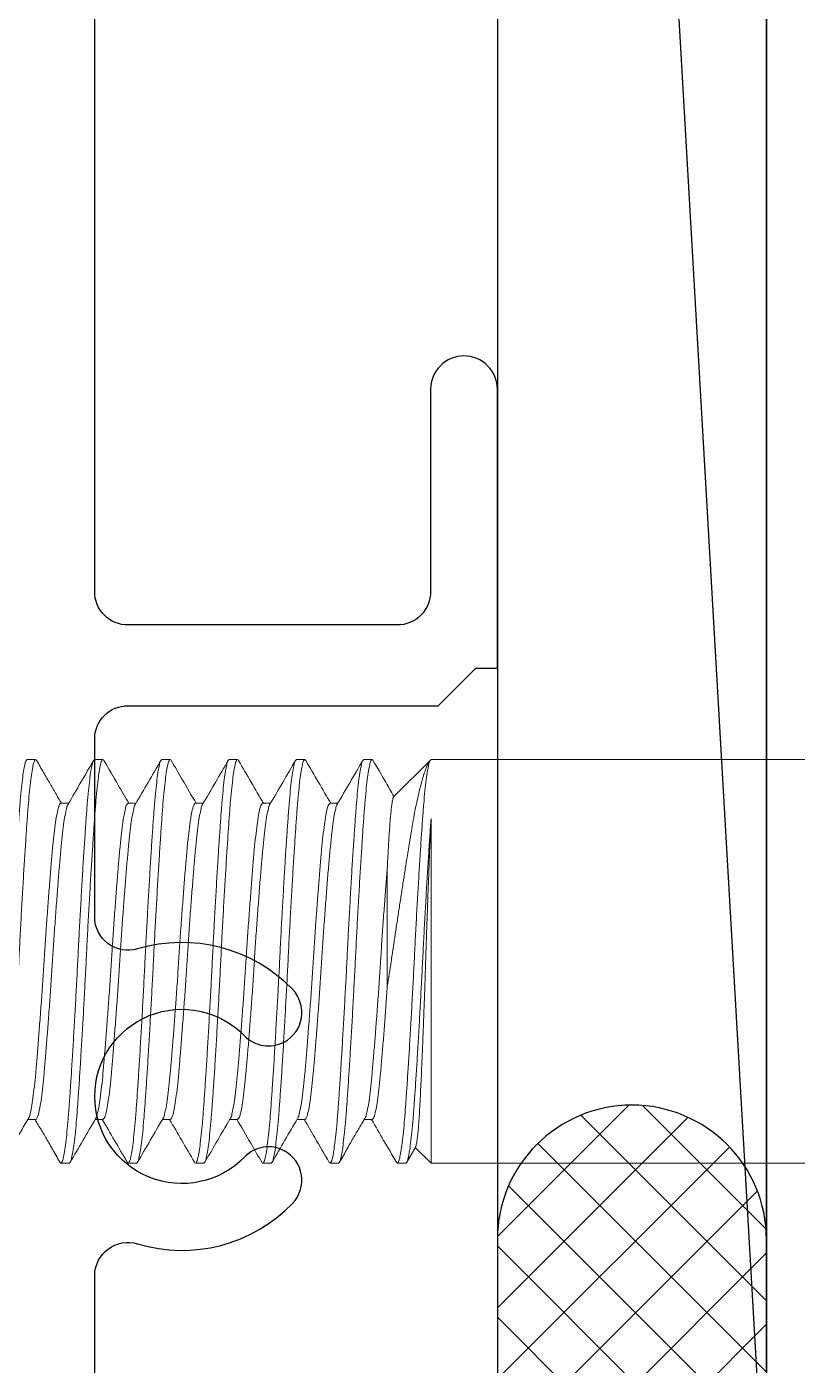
# Model space of a CAD drawing. Header units: inches. Extents: x 1061.6 to 1074.4, y -174.3 to -161.1.
# Drawn here: x 1066.498 to 1067.214, y -169.363 to -168.119 of the extents above; entities that cross this region are included whole.
import ezdxf

# ---------------------------------------------------------------- set-up
doc = ezdxf.new("R2010")
doc.units = ezdxf.units.IN
doc.header["$MEASUREMENT"] = 0
doc.linetypes.add('SLD-Solid', pattern=[0])
for name, color, linetype in [('ALUMINUM', 7, 'Continuous'), ('FRAME', 1, 'Continuous'), ('GASKET', 1, 'Continuous'), ('HATCH1', 4, 'Continuous'), ('SEALANT', 1, 'Continuous')]:
    doc.layers.add(name, color=color, linetype=linetype)

# ---------------------------------------------------------------- blocks, each defined once
blk = doc.blocks.new('3103-1.25x6 tube')
at = {"layer": 'ALUMINUM'}
blk.add_lwpolyline([(-0.594, 0), (0.594, 0, 0.414214), (0.625, 0.031), (0.625, 5.969, 0.414214), (0.594, 6), (-0.594, 6, 0.414214), (-0.625, 5.969), (-0.625, 0.031, 0.414214)], format="xyb", close=True, dxfattribs=at)
blk = doc.blocks.new('*U29')
blk.add_blockref('3103-1.25x6 tube', (0, 0))
blk = doc.blocks.new('3805_BLOCK_FRAME')
blk.add_lwpolyline([(-4.3065, 1.08), (-4.0172, 1.08, 0.5024), (-3.9875, 1.1199, -0.280293), (-3.95, 1.2637, -0.498955), (-3.901, 1.256), (-3.901, 1.256, -0.334263), (-3.9068, 1.2192, 2.470836), (-3.7942, 1.2192, -0.334263), (-3.8, 1.256), (-3.8, 1.256, -0.498955), (-3.751, 1.2637, -0.280293), (-3.7135, 1.1199, 0.5024), (-3.6838, 1.08), (-3.5185, 1.08, 0.414214), (-3.4875, 1.111), (-3.4875, 1.399), (-3.4525, 1.434), (-3.4525, 1.454), (-3.1935, 1.454, -0.414214), (-3.1625, 1.423, -0.414214), (-3.1935, 1.392), (-3.3815, 1.392, 0.414214), (-3.4125, 1.361), (-3.4125, 1.111, 0.414214), (-3.3815, 1.08), (-2.3292, 1.08, 0.5024)], format="xyb")
blk = doc.blocks.new('92186A638')
at = {"color": 7, "linetype": 'SLD-Solid', "lineweight": 15}
for p, q in [((2.2656, 0.1875), (0, 0.1875)), ((2.3004, 0.1528), (2.2656, 0.1875)), ((2.2677, 0.1846), (2.2665, 0.1868)), ((2.3281, 0.1875), (2.3203, 0.1875)), ((2.3906, 0.1875), (2.3828, 0.1875)), ((2.4531, 0.1875), (2.4453, 0.1875)), ((2.5156, 0.1875), (2.5078, 0.1875)), ((2.5781, 0.1875), (2.5703, 0.1875)), ((2.6406, 0.1875), (2.6328, 0.1875)), ((2.3594, 0.1469), (2.3521, 0.1469)), ((2.4219, 0.1469), (2.4146, 0.1469)), ((2.4844, 0.1469), (2.4771, 0.1469)), ((2.5469, 0.1469), (2.5396, 0.1469)), ((2.6094, 0.1469), (2.6021, 0.1469)), ((2.2656, -0.1875), (2.2656, 0.1326)), ((2.3062, 0.0862), (2.3062, -0.0231)), ((2.3203, -0.1469), (2.3276, -0.1469)), ((2.3828, -0.1469), (2.3901, -0.1469)), ((2.4453, -0.1469), (2.4526, -0.1469)), ((2.5078, -0.1469), (2.5151, -0.1469)), ((2.5703, -0.1469), (2.5776, -0.1469)), ((2.6328, -0.1469), (2.6401, -0.1469)), ((2.2656, -0.1875), (2.2802, -0.1729)), ((2.2798, -0.1723), (2.2882, -0.1867)), ((0, -0.1875), (2.2656, -0.1875)), ((2.2891, -0.1875), (2.2969, -0.1875)), ((2.3516, -0.1875), (2.3594, -0.1875)), ((2.4141, -0.1875), (2.4219, -0.1875)), ((2.4766, -0.1875), (2.4844, -0.1875)), ((2.5391, -0.1875), (2.5469, -0.1875)), ((2.6016, -0.1875), (2.6094, -0.1875))]:
    blk.add_line(p, q, dxfattribs=at)
for points, knots in [([(2.2977, -0.1866), (2.2975, -0.187), (2.2968, -0.188), (2.2952, -0.1855), (2.2946, -0.1823), (2.2933, -0.1762), (2.2923, -0.1682), (2.2911, -0.1579), (2.2901, -0.1459), (2.289, -0.132), (2.288, -0.1166), (2.2868, -0.0996), (2.2857, -0.0811), (2.2846, -0.0616), (2.2834, -0.0413), (2.2823, -0.0207), (2.2812, 0), (2.2802, 0.0207), (2.2791, 0.0413), (2.2779, 0.0616), (2.2768, 0.0811), (2.2757, 0.0996), (2.2745, 0.1166), (2.2735, 0.132), (2.2724, 0.1459), (2.2714, 0.158), (2.2702, 0.1682), (2.2692, 0.1763), (2.2679, 0.182), (2.2673, 0.1859), (2.266, 0.1871), (2.2656, 0.1875)], [0, 0, 0, 0, 0.003347, 0.007468, 0.017132, 0.03288, 0.05462, 0.081969, 0.114317, 0.150883, 0.191703, 0.237029, 0.286156, 0.338209, 0.392186, 0.447026, 0.501674, 0.556322, 0.611161, 0.665138, 0.717191, 0.766319, 0.811644, 0.852465, 0.88903, 0.921378, 0.948727, 0.970467, 0.986215, 0.995879, 1, 1, 1, 1]), ([(2.3195, 0.1868), (2.3155, 0.18), (2.309, 0.1688), (2.3025, 0.1576), (2.3, 0.1532)], [0, 0, 0, 0, 0.607614, 1, 1, 1, 1]), ([(2.3516, -0.1875), (2.3512, -0.1871), (2.3499, -0.1859), (2.3493, -0.182), (2.348, -0.1763), (2.347, -0.1682), (2.3458, -0.158), (2.3447, -0.1459), (2.3437, -0.132), (2.3426, -0.1166), (2.3415, -0.0996), (2.3404, -0.0811), (2.3392, -0.0616), (2.3381, -0.0413), (2.337, -0.0207), (2.3359, 0), (2.3349, 0.0207), (2.3338, 0.0413), (2.3326, 0.0616), (2.3315, 0.0811), (2.3303, 0.0996), (2.3292, 0.1166), (2.3282, 0.132), (2.3271, 0.1459), (2.3261, 0.1579), (2.3249, 0.1682), (2.3239, 0.1762), (2.3226, 0.1823), (2.322, 0.1855), (2.3204, 0.188), (2.3197, 0.187), (2.3195, 0.1866)], [0, 0, 0, 0, 0.004121, 0.0137852, 0.0295332, 0.0512741, 0.0786237, 0.110972, 0.1475387, 0.1883601, 0.2336865, 0.2828154, 0.3348695, 0.3888477, 0.4436884, 0.4983375, 0.5529866, 0.6078274, 0.6618056, 0.7138597, 0.7629885, 0.808315, 0.8491363, 0.885703, 0.9180514, 0.945401, 0.9671419, 0.9828899, 0.9925541, 0.996675, 1, 1, 1, 1]), ([(2.3602, -0.1866), (2.36, -0.187), (2.3593, -0.188), (2.3577, -0.1855), (2.3571, -0.1823), (2.3558, -0.1762), (2.3548, -0.1682), (2.3536, -0.1579), (2.3526, -0.1459), (2.3515, -0.132), (2.3505, -0.1166), (2.3493, -0.0996), (2.3482, -0.0811), (2.3471, -0.0616), (2.3459, -0.0413), (2.3448, -0.0207), (2.3437, 0), (2.3427, 0.0207), (2.3416, 0.0413), (2.3404, 0.0616), (2.3393, 0.0811), (2.3382, 0.0996), (2.337, 0.1166), (2.336, 0.132), (2.3349, 0.1459), (2.3339, 0.158), (2.3327, 0.1682), (2.3317, 0.1763), (2.3304, 0.182), (2.3298, 0.1859), (2.3285, 0.1871), (2.3281, 0.1875)], [0, 0, 0, 0, 0.003324, 0.007445, 0.017109, 0.032858, 0.054598, 0.081948, 0.114296, 0.150863, 0.191684, 0.237011, 0.28614, 0.338194, 0.392172, 0.447013, 0.501662, 0.556311, 0.611152, 0.66513, 0.717184, 0.766313, 0.81164, 0.852461, 0.889028, 0.921376, 0.948726, 0.970467, 0.986215, 0.995879, 1, 1, 1, 1]), ([(2.3527, 0.1459), (2.3487, 0.1527), (2.3408, 0.1663), (2.3329, 0.1799), (2.329, 0.1867)], [0, 0, 0, 0, 0.499771, 1, 1, 1, 1]), ([(2.382, 0.1868), (2.378, 0.1799), (2.3703, 0.1667), (2.3626, 0.1534), (2.3588, 0.1469)], [0, 0, 0, 0, 0.51221, 1, 1, 1, 1]), ([(2.4141, -0.1875), (2.4137, -0.1871), (2.4124, -0.1859), (2.4118, -0.182), (2.4105, -0.1763), (2.4095, -0.1682), (2.4083, -0.158), (2.4072, -0.1459), (2.4062, -0.132), (2.4051, -0.1166), (2.404, -0.0996), (2.4029, -0.0811), (2.4017, -0.0616), (2.4006, -0.0413), (2.3995, -0.0207), (2.3984, 0), (2.3974, 0.0207), (2.3963, 0.0413), (2.3951, 0.0616), (2.394, 0.0811), (2.3928, 0.0996), (2.3917, 0.1166), (2.3907, 0.132), (2.3896, 0.1459), (2.3886, 0.1579), (2.3874, 0.1682), (2.3864, 0.1762), (2.3851, 0.1823), (2.3845, 0.1855), (2.3829, 0.188), (2.3822, 0.187), (2.382, 0.1866)], [0, 0, 0, 0, 0.004121, 0.013785, 0.029533, 0.051274, 0.078623, 0.110971, 0.147537, 0.188358, 0.233684, 0.282812, 0.334865, 0.388843, 0.443683, 0.498331, 0.55298, 0.60782, 0.661797, 0.713851, 0.762979, 0.808305, 0.849126, 0.885692, 0.91804, 0.945389, 0.96713, 0.982878, 0.992542, 0.996663, 1, 1, 1, 1]), ([(2.4227, -0.1866), (2.4225, -0.187), (2.4218, -0.188), (2.4202, -0.1855), (2.4196, -0.1823), (2.4183, -0.1762), (2.4173, -0.1682), (2.4161, -0.1579), (2.4151, -0.1459), (2.414, -0.132), (2.413, -0.1166), (2.4118, -0.0996), (2.4107, -0.0811), (2.4096, -0.0616), (2.4084, -0.0413), (2.4073, -0.0207), (2.4062, 0), (2.4052, 0.0207), (2.4041, 0.0413), (2.4029, 0.0616), (2.4018, 0.0811), (2.4007, 0.0996), (2.3995, 0.1166), (2.3985, 0.132), (2.3974, 0.1459), (2.3964, 0.158), (2.3952, 0.1682), (2.3942, 0.1763), (2.3929, 0.182), (2.3923, 0.1859), (2.391, 0.1871), (2.3906, 0.1875)], [0, 0, 0, 0, 0.003363, 0.007484, 0.017147, 0.032895, 0.054635, 0.081983, 0.114331, 0.150896, 0.191716, 0.23704, 0.286167, 0.33822, 0.392196, 0.447034, 0.501681, 0.556328, 0.611167, 0.665143, 0.717195, 0.766322, 0.811647, 0.852467, 0.889032, 0.921379, 0.948728, 0.970468, 0.986215, 0.995879, 1, 1, 1, 1]), ([(2.4152, 0.1459), (2.4112, 0.1527), (2.4033, 0.1663), (2.3954, 0.1799), (2.3915, 0.1867)], [0, 0, 0, 0, 0.499769, 1, 1, 1, 1]), ([(2.4445, 0.1867), (2.4405, 0.1799), (2.4328, 0.1667), (2.4251, 0.1534), (2.4213, 0.1469)], [0, 0, 0, 0, 0.512411, 1, 1, 1, 1]), ([(2.4766, -0.1875), (2.4762, -0.1871), (2.4749, -0.1859), (2.4743, -0.182), (2.473, -0.1763), (2.472, -0.1682), (2.4708, -0.158), (2.4697, -0.1459), (2.4687, -0.132), (2.4676, -0.1166), (2.4665, -0.0996), (2.4654, -0.0811), (2.4642, -0.0616), (2.4631, -0.0413), (2.462, -0.0207), (2.4609, 0), (2.4599, 0.0207), (2.4588, 0.0413), (2.4576, 0.0616), (2.4565, 0.0811), (2.4553, 0.0996), (2.4542, 0.1166), (2.4532, 0.132), (2.4521, 0.1459), (2.4511, 0.1579), (2.4499, 0.1682), (2.4489, 0.1762), (2.4476, 0.1823), (2.447, 0.1855), (2.4454, 0.188), (2.4447, 0.187), (2.4444, 0.1866)], [0, 0, 0, 0, 0.004121, 0.013785, 0.029532, 0.051273, 0.078622, 0.110969, 0.147535, 0.188355, 0.23368, 0.282808, 0.334861, 0.388837, 0.443677, 0.498324, 0.552972, 0.607811, 0.661788, 0.713841, 0.762968, 0.808294, 0.849114, 0.88568, 0.918027, 0.945376, 0.967116, 0.982864, 0.992528, 0.996649, 1, 1, 1, 1]), ([(2.4852, -0.1866), (2.485, -0.187), (2.4843, -0.188), (2.4827, -0.1855), (2.4821, -0.1823), (2.4808, -0.1762), (2.4798, -0.1682), (2.4786, -0.1579), (2.4776, -0.1459), (2.4765, -0.132), (2.4755, -0.1166), (2.4743, -0.0996), (2.4732, -0.0811), (2.4721, -0.0616), (2.4709, -0.0413), (2.4698, -0.0207), (2.4687, 0), (2.4677, 0.0207), (2.4666, 0.0413), (2.4654, 0.0616), (2.4643, 0.0811), (2.4632, 0.0996), (2.462, 0.1166), (2.461, 0.132), (2.4599, 0.1459), (2.4589, 0.158), (2.4577, 0.1682), (2.4567, 0.1763), (2.4554, 0.182), (2.4548, 0.1859), (2.4535, 0.1871), (2.4531, 0.1875)], [0, 0, 0, 0, 0.003378, 0.007499, 0.017163, 0.03291, 0.05465, 0.081998, 0.114345, 0.150909, 0.191729, 0.237053, 0.286179, 0.33823, 0.392205, 0.447043, 0.501689, 0.556335, 0.611173, 0.665148, 0.7172, 0.766326, 0.81165, 0.852469, 0.889034, 0.92138, 0.948729, 0.970468, 0.986215, 0.995879, 1, 1, 1, 1]), ([(2.4777, 0.1459), (2.4737, 0.1527), (2.4658, 0.1663), (2.4579, 0.1799), (2.454, 0.1867)], [0, 0, 0, 0, 0.499768, 1, 1, 1, 1]), ([(2.5069, 0.1867), (2.5035, 0.1808), (2.4958, 0.1675), (2.4881, 0.1542), (2.4838, 0.1469)], [0, 0, 0, 0, 0.4480479, 1, 1, 1, 1]), ([(2.5391, -0.1875), (2.5387, -0.1871), (2.5374, -0.1859), (2.5368, -0.182), (2.5355, -0.1763), (2.5345, -0.1682), (2.5333, -0.158), (2.5322, -0.1459), (2.5312, -0.132), (2.5301, -0.1166), (2.529, -0.0996), (2.5279, -0.0811), (2.5267, -0.0616), (2.5256, -0.0413), (2.5245, -0.0207), (2.5234, 0), (2.5224, 0.0207), (2.5213, 0.0413), (2.5201, 0.0616), (2.519, 0.0811), (2.5178, 0.0996), (2.5167, 0.1166), (2.5157, 0.132), (2.5146, 0.1459), (2.5136, 0.1579), (2.5124, 0.1682), (2.5114, 0.1762), (2.5101, 0.1823), (2.5095, 0.1855), (2.5079, 0.188), (2.5072, 0.187), (2.5069, 0.1866)], [0, 0, 0, 0, 0.004121, 0.013785, 0.029532, 0.051272, 0.07862, 0.110967, 0.147532, 0.188352, 0.233676, 0.282803, 0.334854, 0.38883, 0.443668, 0.498315, 0.552962, 0.6078, 0.661776, 0.713827, 0.762954, 0.808278, 0.849098, 0.885663, 0.91801, 0.945358, 0.967098, 0.982845, 0.992509, 0.99663, 1, 1, 1, 1]), ([(2.5477, -0.1866), (2.5475, -0.187), (2.5468, -0.188), (2.5452, -0.1855), (2.5446, -0.1823), (2.5433, -0.1762), (2.5423, -0.1682), (2.5411, -0.1579), (2.5401, -0.1459), (2.539, -0.132), (2.538, -0.1166), (2.5368, -0.0996), (2.5357, -0.0811), (2.5346, -0.0616), (2.5334, -0.0413), (2.5323, -0.0207), (2.5313, 0), (2.5302, 0.0207), (2.5291, 0.0413), (2.5279, 0.0616), (2.5268, 0.0811), (2.5257, 0.0996), (2.5245, 0.1166), (2.5235, 0.132), (2.5224, 0.1459), (2.5214, 0.158), (2.5202, 0.1682), (2.5192, 0.1763), (2.5179, 0.182), (2.5173, 0.1859), (2.516, 0.1871), (2.5156, 0.1875)], [0, 0, 0, 0, 0.003334, 0.007455, 0.017119, 0.032867, 0.054608, 0.081957, 0.114305, 0.150871, 0.191692, 0.237018, 0.286147, 0.3382, 0.392178, 0.447018, 0.501667, 0.556316, 0.611156, 0.665134, 0.717187, 0.766316, 0.811642, 0.852463, 0.889029, 0.921377, 0.948726, 0.970467, 0.986215, 0.995879, 1, 1, 1, 1]), ([(2.5402, 0.1459), (2.5362, 0.1527), (2.5283, 0.1663), (2.5204, 0.1799), (2.5165, 0.1867)], [0, 0, 0, 0, 0.499768, 1, 1, 1, 1]), ([(2.5694, 0.1867), (2.565, 0.1791), (2.5573, 0.1658), (2.5496, 0.1525), (2.5463, 0.1469)], [0, 0, 0, 0, 0.5762023, 1, 1, 1, 1]), ([(2.6016, -0.1875), (2.6012, -0.1871), (2.5999, -0.1859), (2.5993, -0.182), (2.598, -0.1763), (2.597, -0.1682), (2.5958, -0.158), (2.5947, -0.1459), (2.5937, -0.132), (2.5926, -0.1166), (2.5915, -0.0996), (2.5904, -0.0811), (2.5892, -0.0616), (2.5881, -0.0413), (2.587, -0.0207), (2.5859, 0), (2.5849, 0.0207), (2.5838, 0.0413), (2.5826, 0.0616), (2.5815, 0.0811), (2.5803, 0.0996), (2.5792, 0.1166), (2.5782, 0.132), (2.5771, 0.1459), (2.5761, 0.1579), (2.5749, 0.1682), (2.5739, 0.1762), (2.5726, 0.1823), (2.572, 0.1855), (2.5704, 0.188), (2.5697, 0.187), (2.5694, 0.1866)], [0, 0, 0, 0, 0.004121, 0.013785, 0.029532, 0.051272, 0.07862, 0.110968, 0.147533, 0.188352, 0.233677, 0.282804, 0.334856, 0.388832, 0.44367, 0.498317, 0.552964, 0.607803, 0.661779, 0.713831, 0.762958, 0.808282, 0.849102, 0.885667, 0.918014, 0.945363, 0.967103, 0.98285, 0.992514, 0.996635, 1, 1, 1, 1]), ([(2.6102, -0.1866), (2.61, -0.187), (2.6093, -0.188), (2.6077, -0.1855), (2.6071, -0.1823), (2.6058, -0.1762), (2.6048, -0.1682), (2.6036, -0.1579), (2.6026, -0.1459), (2.6015, -0.132), (2.6005, -0.1166), (2.5993, -0.0996), (2.5982, -0.0811), (2.5971, -0.0616), (2.5959, -0.0413), (2.5948, -0.0207), (2.5937, 0), (2.5927, 0.0207), (2.5916, 0.0413), (2.5904, 0.0616), (2.5893, 0.0811), (2.5882, 0.0996), (2.587, 0.1166), (2.586, 0.132), (2.5849, 0.1459), (2.5839, 0.158), (2.5827, 0.1682), (2.5817, 0.1763), (2.5804, 0.182), (2.5798, 0.1859), (2.5785, 0.1871), (2.5781, 0.1875)], [0, 0, 0, 0, 0.0033847, 0.0075056, 0.0171691, 0.0329162, 0.0546558, 0.0820037, 0.1143501, 0.1509146, 0.1917335, 0.2370573, 0.2861832, 0.3382341, 0.3922091, 0.4470465, 0.5016923, 0.5563381, 0.6111756, 0.6651505, 0.7172015, 0.7663274, 0.8116511, 0.85247, 0.8890345, 0.9213809, 0.9487289, 0.9704685, 0.9862155, 0.9958791, 1, 1, 1, 1]), ([(2.6026, 0.1461), (2.5986, 0.1529), (2.5908, 0.1664), (2.5829, 0.18), (2.5789, 0.1869)], [0, 0, 0, 0, 0.4998009, 1, 1, 1, 1]), ([(2.6319, 0.1867), (2.6308, 0.1848), (2.6287, 0.1811), (2.6255, 0.1755), (2.6223, 0.1701), (2.6184, 0.1633), (2.6139, 0.1556), (2.6104, 0.1496), (2.6088, 0.1469)], [0, 0, 0, 0, 0.143928, 0.28377, 0.419026, 0.54944, 0.795704, 1, 1, 1, 1]), ([(2.6641, -0.1875), (2.6637, -0.1871), (2.6624, -0.1859), (2.6618, -0.182), (2.6605, -0.1763), (2.6595, -0.1682), (2.6583, -0.158), (2.6572, -0.1459), (2.6562, -0.132), (2.6551, -0.1166), (2.654, -0.0996), (2.6529, -0.0811), (2.6517, -0.0616), (2.6506, -0.0413), (2.6495, -0.0207), (2.6484, 0), (2.6474, 0.0207), (2.6463, 0.0413), (2.6451, 0.0616), (2.644, 0.0811), (2.6428, 0.0996), (2.6417, 0.1166), (2.6407, 0.132), (2.6396, 0.1459), (2.6386, 0.1579), (2.6374, 0.1682), (2.6364, 0.1762), (2.6351, 0.1823), (2.6345, 0.1855), (2.6329, 0.188), (2.6322, 0.187), (2.6319, 0.1866)], [0, 0, 0, 0, 0.004121, 0.013785, 0.029532, 0.051273, 0.078621, 0.110969, 0.147535, 0.188355, 0.23368, 0.282807, 0.33486, 0.388837, 0.443676, 0.498323, 0.552971, 0.60781, 0.661787, 0.713839, 0.762967, 0.808292, 0.849112, 0.885678, 0.918025, 0.945374, 0.967114, 0.982862, 0.992526, 0.996647, 1, 1, 1, 1]), ([(2.6727, -0.1866), (2.6725, -0.187), (2.6718, -0.188), (2.6702, -0.1855), (2.6696, -0.1823), (2.6683, -0.1762), (2.6673, -0.1682), (2.6661, -0.1579), (2.6651, -0.1459), (2.664, -0.132), (2.663, -0.1166), (2.6618, -0.0996), (2.6607, -0.0811), (2.6596, -0.0616), (2.6584, -0.0413), (2.6573, -0.0207), (2.6562, 0), (2.6552, 0.0207), (2.6541, 0.0413), (2.6529, 0.0616), (2.6518, 0.0811), (2.6507, 0.0996), (2.6495, 0.1166), (2.6485, 0.132), (2.6474, 0.1459), (2.6464, 0.158), (2.6452, 0.1682), (2.6442, 0.1763), (2.6429, 0.182), (2.6423, 0.1859), (2.641, 0.1871), (2.6406, 0.1875)], [0, 0, 0, 0, 0.00333, 0.0074513, 0.0171154, 0.0328633, 0.054604, 0.0819535, 0.1143017, 0.1508682, 0.1916893, 0.2370155, 0.2861442, 0.338198, 0.3921759, 0.4470163, 0.5016651, 0.5563139, 0.6111544, 0.6651323, 0.7171861, 0.7663147, 0.8116409, 0.852462, 0.8890286, 0.9213768, 0.9487262, 0.9704669, 0.9862149, 0.995879, 1, 1, 1, 1]), ([(2.3062, -0.0231), (2.3056, -0.0193), (2.3043, -0.0117), (2.3026, 0), (2.3008, 0.012), (2.299, 0.0242), (2.2971, 0.0366), (2.2952, 0.049), (2.2933, 0.0614), (2.2914, 0.0738), (2.2895, 0.0861), (2.2876, 0.0981), (2.2857, 0.1097), (2.2839, 0.1207), (2.2822, 0.131), (2.2804, 0.1406), (2.2785, 0.1494), (2.2766, 0.1578), (2.2747, 0.1654), (2.2728, 0.1722), (2.2708, 0.1779), (2.2692, 0.182), (2.268, 0.184), (2.2677, 0.1846)], [0, 0, 0, 0, 0.054474, 0.110014, 0.167708, 0.225711, 0.285319, 0.344536, 0.404481, 0.463249, 0.52252, 0.579714, 0.635967, 0.689221, 0.738063, 0.783756, 0.826991, 0.866434, 0.904669, 0.937966, 0.966874, 0.990265, 1, 1, 1, 1]), ([(2.3003, 0.1527), (2.3004, 0.1526), (2.3009, 0.1521), (2.3011, 0.1504), (2.3018, 0.1477), (2.3022, 0.1438), (2.3028, 0.139), (2.3033, 0.1333), (2.3039, 0.1265), (2.3046, 0.1166), (2.3052, 0.1062), (2.3058, 0.0952), (2.3061, 0.0893), (2.3062, 0.0862)], [0, 0, 0, 0, 0.005443, 0.03073, 0.073519, 0.133112, 0.204413, 0.289866, 0.392049, 0.507877, 0.73432, 0.863161, 1, 1, 1, 1]), ([(2.3828, -0.1469), (2.3828, -0.1469), (2.3824, -0.1473), (2.3809, -0.1444), (2.3801, -0.1416), (2.3786, -0.1348), (2.3774, -0.1265), (2.3761, -0.1158), (2.3749, -0.1033), (2.3737, -0.0891), (2.3724, -0.0732), (2.3711, -0.0559), (2.3697, -0.0376), (2.3684, -0.0189), (2.3672, 0), (2.366, 0.0189), (2.3647, 0.0376), (2.3633, 0.0559), (2.362, 0.0732), (2.3607, 0.0891), (2.3594, 0.1033), (2.3583, 0.1158), (2.3569, 0.1264), (2.3558, 0.1351), (2.3542, 0.141), (2.3537, 0.1448), (2.3527, 0.1458), (2.3527, 0.1458)], [0, 0, 0, 0, 0.000035, 0.005946, 0.019335, 0.040946, 0.070475, 0.107111, 0.14968, 0.198075, 0.252482, 0.311705, 0.374254, 0.438465, 0.502646, 0.566827, 0.631038, 0.693586, 0.75281, 0.807216, 0.855611, 0.89818, 0.934816, 0.964345, 0.985956, 0.999346, 1, 1, 1, 1]), ([(2.3895, -0.1458), (2.3895, -0.1458), (2.3885, -0.1448), (2.388, -0.141), (2.3864, -0.1351), (2.3853, -0.1264), (2.3839, -0.1158), (2.3827, -0.1033), (2.3815, -0.0891), (2.3802, -0.0732), (2.3789, -0.0559), (2.3775, -0.0376), (2.3762, -0.0189), (2.375, 0), (2.3738, 0.0189), (2.3725, 0.0376), (2.3711, 0.0559), (2.3698, 0.0732), (2.3685, 0.0891), (2.3673, 0.1033), (2.3661, 0.1158), (2.3647, 0.1264), (2.3635, 0.135), (2.3621, 0.1411), (2.3613, 0.1453), (2.3598, 0.1465), (2.3594, 0.1469)], [0, 0, 0, 0, 0.000659, 0.014048, 0.03566, 0.065191, 0.101828, 0.144398, 0.192794, 0.247203, 0.306428, 0.368978, 0.433191, 0.497374, 0.561557, 0.62577, 0.688321, 0.747546, 0.801954, 0.85035, 0.89292, 0.929558, 0.959088, 0.9807, 0.994089, 1, 1, 1, 1]), ([(2.4453, -0.1469), (2.4449, -0.1465), (2.4434, -0.1453), (2.4426, -0.1411), (2.4411, -0.135), (2.4399, -0.1264), (2.4386, -0.1158), (2.4374, -0.1033), (2.4362, -0.0891), (2.4349, -0.0732), (2.4336, -0.0559), (2.4322, -0.0376), (2.4309, -0.0189), (2.4297, 0), (2.4285, 0.0189), (2.4272, 0.0376), (2.4258, 0.0559), (2.4245, 0.0732), (2.4232, 0.0891), (2.4219, 0.1033), (2.4208, 0.1158), (2.4194, 0.1264), (2.4183, 0.1351), (2.4167, 0.141), (2.4162, 0.1448), (2.4152, 0.1458), (2.4152, 0.1458)], [0, 0, 0, 0, 0.00588, 0.01927, 0.040883, 0.070415, 0.107054, 0.149627, 0.198026, 0.252438, 0.311666, 0.374221, 0.438437, 0.502624, 0.566811, 0.631028, 0.693582, 0.752811, 0.807222, 0.855621, 0.898194, 0.934833, 0.964366, 0.985979, 0.999369, 1, 1, 1, 1]), ([(2.452, -0.1458), (2.452, -0.1458), (2.451, -0.1448), (2.4505, -0.141), (2.4489, -0.1351), (2.4478, -0.1264), (2.4464, -0.1158), (2.4452, -0.1033), (2.444, -0.0891), (2.4427, -0.0732), (2.4414, -0.0559), (2.44, -0.0376), (2.4387, -0.0189), (2.4375, 0), (2.4363, 0.0189), (2.435, 0.0376), (2.4336, 0.0559), (2.4323, 0.0732), (2.431, 0.0891), (2.4298, 0.1033), (2.4286, 0.1158), (2.4272, 0.1264), (2.426, 0.135), (2.4246, 0.1411), (2.4238, 0.1453), (2.4223, 0.1465), (2.4219, 0.1469)], [0, 0, 0, 0, 0.0006691, 0.0140587, 0.0356704, 0.0652009, 0.101838, 0.1444084, 0.1928044, 0.2472129, 0.306438, 0.3689888, 0.4332016, 0.4973847, 0.5615679, 0.6257807, 0.6883315, 0.7475566, 0.8019651, 0.8503611, 0.8929314, 0.9295686, 0.9590991, 0.9807108, 0.9941003, 1, 1, 1, 1]), ([(2.5078, -0.1469), (2.5078, -0.1469), (2.5074, -0.1473), (2.5059, -0.1444), (2.5051, -0.1416), (2.5036, -0.1348), (2.5024, -0.1265), (2.5011, -0.1158), (2.4999, -0.1033), (2.4987, -0.0891), (2.4974, -0.0732), (2.4961, -0.0559), (2.4947, -0.0376), (2.4934, -0.0189), (2.4922, 0), (2.491, 0.0189), (2.4897, 0.0376), (2.4883, 0.0559), (2.487, 0.0732), (2.4857, 0.0891), (2.4844, 0.1033), (2.4833, 0.1158), (2.4819, 0.1264), (2.4808, 0.1351), (2.4792, 0.141), (2.4787, 0.1448), (2.4777, 0.1458), (2.4777, 0.1458)], [0, 0, 0, 0, 0.000023, 0.005934, 0.019324, 0.040936, 0.070467, 0.107105, 0.149676, 0.198073, 0.252482, 0.311708, 0.37426, 0.438474, 0.502658, 0.566842, 0.631056, 0.693608, 0.752834, 0.807244, 0.85564, 0.898211, 0.934849, 0.96438, 0.985992, 0.999382, 1, 1, 1, 1]), ([(2.5145, -0.1458), (2.5145, -0.1458), (2.5135, -0.1448), (2.513, -0.141), (2.5114, -0.1351), (2.5103, -0.1264), (2.5089, -0.1158), (2.5077, -0.1033), (2.5065, -0.0891), (2.5052, -0.0732), (2.5039, -0.0559), (2.5025, -0.0376), (2.5012, -0.0189), (2.5, 0), (2.4988, 0.0189), (2.4975, 0.0376), (2.4961, 0.0559), (2.4948, 0.0732), (2.4935, 0.0891), (2.4923, 0.1033), (2.4911, 0.1158), (2.4897, 0.1265), (2.4886, 0.1348), (2.4871, 0.1416), (2.4863, 0.1444), (2.4848, 0.1473), (2.4844, 0.1469), (2.4844, 0.1469)], [0, 0, 0, 0, 0.000611, 0.014, 0.035613, 0.065144, 0.101782, 0.144354, 0.192751, 0.247161, 0.306388, 0.368941, 0.433156, 0.497341, 0.561526, 0.62574, 0.688293, 0.74752, 0.80193, 0.850327, 0.892899, 0.929537, 0.959068, 0.980681, 0.994071, 0.999981, 1, 1, 1, 1]), ([(2.5703, -0.1469), (2.5699, -0.1465), (2.5684, -0.1453), (2.5676, -0.1411), (2.5661, -0.135), (2.5649, -0.1264), (2.5636, -0.1158), (2.5624, -0.1033), (2.5612, -0.0891), (2.5599, -0.0732), (2.5586, -0.0559), (2.5572, -0.0376), (2.5559, -0.0189), (2.5547, 0), (2.5535, 0.0189), (2.5522, 0.0376), (2.5508, 0.0559), (2.5495, 0.0732), (2.5482, 0.0891), (2.5469, 0.1033), (2.5458, 0.1158), (2.5444, 0.1264), (2.5433, 0.1351), (2.5417, 0.141), (2.5412, 0.1448), (2.5402, 0.1458), (2.5402, 0.1458)], [0, 0, 0, 0, 0.005893, 0.019283, 0.040896, 0.070428, 0.107066, 0.149638, 0.198036, 0.252447, 0.311675, 0.374228, 0.438443, 0.502629, 0.566815, 0.63103, 0.693584, 0.752811, 0.807222, 0.85562, 0.898192, 0.934831, 0.964362, 0.985975, 0.999365, 1, 1, 1, 1]), ([(2.5771, -0.1459), (2.577, -0.1458), (2.576, -0.1448), (2.5755, -0.141), (2.5739, -0.135), (2.5728, -0.1264), (2.5714, -0.1158), (2.5702, -0.1033), (2.569, -0.0891), (2.5677, -0.0732), (2.5664, -0.0559), (2.565, -0.0376), (2.5637, -0.0189), (2.5625, 0), (2.5613, 0.0189), (2.56, 0.0376), (2.5586, 0.0559), (2.5573, 0.0732), (2.556, 0.0891), (2.5548, 0.1033), (2.5536, 0.1158), (2.5522, 0.1264), (2.551, 0.135), (2.5496, 0.1411), (2.5488, 0.1453), (2.5473, 0.1465), (2.5469, 0.1469)], [0, 0, 0, 0, 0.001015, 0.0144, 0.036005, 0.065526, 0.102151, 0.144707, 0.193087, 0.247478, 0.306684, 0.369214, 0.433406, 0.497568, 0.56173, 0.625921, 0.688452, 0.747657, 0.802048, 0.850428, 0.892984, 0.929609, 0.95913, 0.980735, 0.99412, 1, 1, 1, 1]), ([(2.6328, -0.1469), (2.6328, -0.1469), (2.6324, -0.1473), (2.6309, -0.1444), (2.6301, -0.1416), (2.6286, -0.1348), (2.6274, -0.1265), (2.6261, -0.1158), (2.6249, -0.1033), (2.6237, -0.0891), (2.6224, -0.0732), (2.6211, -0.0559), (2.6197, -0.0376), (2.6184, -0.0189), (2.6172, 0), (2.616, 0.0189), (2.6147, 0.0376), (2.6133, 0.0559), (2.612, 0.0732), (2.6107, 0.0891), (2.6094, 0.1033), (2.6082, 0.1158), (2.6069, 0.1264), (2.6058, 0.135), (2.6042, 0.141), (2.6037, 0.1448), (2.6027, 0.1458), (2.6026, 0.1459)], [0, 0, 0, 0, 0.000006, 0.005915, 0.0193, 0.040904, 0.070424, 0.107049, 0.149605, 0.197984, 0.252374, 0.311579, 0.374108, 0.438299, 0.50246, 0.566621, 0.630812, 0.693341, 0.752546, 0.806935, 0.855315, 0.89787, 0.934495, 0.964015, 0.98562, 0.999005, 1, 1, 1, 1]), ([(2.6395, -0.1458), (2.6395, -0.1458), (2.6385, -0.1448), (2.638, -0.141), (2.6364, -0.1351), (2.6353, -0.1264), (2.6339, -0.1158), (2.6327, -0.1033), (2.6315, -0.0891), (2.6302, -0.0732), (2.6289, -0.0559), (2.6275, -0.0376), (2.6262, -0.0189), (2.625, 0), (2.6238, 0.0189), (2.6225, 0.0376), (2.6211, 0.0559), (2.6198, 0.0732), (2.6185, 0.0891), (2.6173, 0.1033), (2.6161, 0.1158), (2.6147, 0.1265), (2.6136, 0.1348), (2.612, 0.1416), (2.6113, 0.1444), (2.6098, 0.1473), (2.6094, 0.1469), (2.6094, 0.1469)], [0, 0, 0, 0, 0.000689, 0.014077, 0.035688, 0.065216, 0.101851, 0.144419, 0.192812, 0.247217, 0.306438, 0.368985, 0.433194, 0.497373, 0.561552, 0.625761, 0.688308, 0.747529, 0.801934, 0.850327, 0.892895, 0.929529, 0.959058, 0.980668, 0.994057, 0.999967, 1, 1, 1, 1]), ([(2.2656, 0.1326), (2.2658, 0.1287), (2.2661, 0.1207), (2.2667, 0.1081), (2.2672, 0.0947), (2.2677, 0.0807), (2.2683, 0.0663), (2.2688, 0.0515), (2.2694, 0.0362), (2.2699, 0.0207), (2.2704, 0.0052), (2.2709, -0.0103), (2.2714, -0.0258), (2.272, -0.041), (2.2725, -0.0556), (2.2731, -0.0697), (2.2736, -0.0833), (2.2742, -0.0963), (2.2747, -0.1083), (2.2752, -0.1195), (2.2757, -0.13), (2.2763, -0.1394), (2.2768, -0.1476), (2.2773, -0.1547), (2.2779, -0.1607), (2.2784, -0.1655), (2.279, -0.169), (2.2793, -0.1712), (2.2798, -0.172), (2.2799, -0.1722)], [0, 0, 0, 0, 0.038172, 0.078941, 0.123316, 0.169819, 0.216731, 0.265007, 0.315765, 0.367245, 0.417611, 0.467953, 0.519407, 0.570057, 0.617237, 0.662998, 0.708288, 0.751397, 0.790518, 0.827052, 0.86167, 0.892959, 0.919648, 0.942828, 0.962851, 0.978834, 0.990199, 0.997748, 1, 1, 1, 1]), ([(2.2891, -0.1875), (2.2887, -0.1871), (2.2874, -0.1859), (2.2868, -0.182), (2.2855, -0.1763), (2.2845, -0.1682), (2.2833, -0.158), (2.2822, -0.1459), (2.2812, -0.132), (2.2801, -0.1166), (2.279, -0.0996), (2.2779, -0.0811), (2.2767, -0.0616), (2.2756, -0.0413), (2.2745, -0.0207), (2.2734, 0), (2.2724, 0.0207), (2.2713, 0.0413), (2.2701, 0.0616), (2.269, 0.0811), (2.2678, 0.0996), (2.2667, 0.1166), (2.266, 0.1274), (2.2656, 0.1326)], [0, 0, 0, 0, 0.004853, 0.016234, 0.03478, 0.060384, 0.092593, 0.130688, 0.173752, 0.221826, 0.275205, 0.333063, 0.394365, 0.457933, 0.522517, 0.586876, 0.651234, 0.715818, 0.779387, 0.840689, 0.898547, 0.951926, 1, 1, 1, 1]), ([(2.3271, -0.1459), (2.327, -0.1458), (2.326, -0.1448), (2.3255, -0.141), (2.3239, -0.135), (2.3228, -0.1264), (2.3214, -0.1158), (2.3202, -0.1033), (2.319, -0.0891), (2.3177, -0.0732), (2.3164, -0.0559), (2.315, -0.0376), (2.3137, -0.0189), (2.3125, -0.0003), (2.3113, 0.0181), (2.3101, 0.036), (2.3088, 0.0535), (2.3075, 0.0702), (2.3066, 0.081), (2.3062, 0.0862)], [0, 0, 0, 0, 0.001268, 0.018202, 0.045534, 0.082881, 0.129215, 0.183054, 0.24426, 0.31307, 0.387971, 0.467079, 0.548288, 0.62946, 0.707013, 0.784686, 0.860614, 0.932947, 1, 1, 1, 1]), ([(2.3203, -0.1469), (2.3199, -0.1465), (2.3184, -0.1453), (2.3176, -0.1411), (2.3161, -0.135), (2.3149, -0.1264), (2.3136, -0.1158), (2.3124, -0.1035), (2.3113, -0.0898), (2.31, -0.0747), (2.3087, -0.0583), (2.3075, -0.041), (2.3066, -0.0291), (2.3062, -0.0231)], [0, 0, 0, 0, 0.013862, 0.045433, 0.096392, 0.166022, 0.252409, 0.352786, 0.461516, 0.583295, 0.715707, 0.855739, 1, 1, 1, 1]), ([(2.2977, -0.1867), (2.3017, -0.1799), (2.3094, -0.1667), (2.3171, -0.1534), (2.3209, -0.1469)], [0, 0, 0, 0, 0.512459, 1, 1, 1, 1]), ([(2.3271, -0.1461), (2.3278, -0.1473), (2.3293, -0.1499), (2.3318, -0.1539), (2.3344, -0.1583), (2.3373, -0.1631), (2.3403, -0.1684), (2.3436, -0.1742), (2.347, -0.1804), (2.3495, -0.1846), (2.3507, -0.1867)], [0, 0, 0, 0, 0.091958, 0.190932, 0.299066, 0.417858, 0.548055, 0.689496, 0.840959, 1, 1, 1, 1]), ([(2.3602, -0.1868), (2.3647, -0.1791), (2.3724, -0.1658), (2.3801, -0.1525), (2.3834, -0.1469)], [0, 0, 0, 0, 0.575898, 1, 1, 1, 1]), ([(2.3895, -0.1459), (2.3935, -0.1527), (2.4014, -0.1663), (2.4093, -0.1799), (2.4132, -0.1868)], [0, 0, 0, 0, 0.499773, 1, 1, 1, 1]), ([(2.4227, -0.1867), (2.4262, -0.1808), (2.4339, -0.1675), (2.4416, -0.1542), (2.4459, -0.1469)], [0, 0, 0, 0, 0.448076, 1, 1, 1, 1]), ([(2.452, -0.1459), (2.4565, -0.1536), (2.4644, -0.1672), (2.4723, -0.1808), (2.4757, -0.1868)], [0, 0, 0, 0, 0.562497, 1, 1, 1, 1]), ([(2.4852, -0.1867), (2.4892, -0.1799), (2.4969, -0.1666), (2.5046, -0.1534), (2.5084, -0.1469)], [0, 0, 0, 0, 0.512609, 1, 1, 1, 1]), ([(2.5145, -0.1459), (2.5185, -0.1527), (2.5264, -0.1663), (2.5342, -0.1799), (2.5382, -0.1867)], [0, 0, 0, 0, 0.499767, 1, 1, 1, 1]), ([(2.5477, -0.1868), (2.5517, -0.1799), (2.5594, -0.1667), (2.5671, -0.1534), (2.5709, -0.1469)], [0, 0, 0, 0, 0.512259, 1, 1, 1, 1]), ([(2.5771, -0.1461), (2.581, -0.1529), (2.5889, -0.1664), (2.5968, -0.18), (2.6008, -0.1868)], [0, 0, 0, 0, 0.499801, 1, 1, 1, 1]), ([(2.6102, -0.1867), (2.6115, -0.1846), (2.6138, -0.1805), (2.6172, -0.1745), (2.6205, -0.1688), (2.6235, -0.1635), (2.6264, -0.1586), (2.629, -0.1542), (2.6314, -0.1503), (2.6328, -0.1479), (2.6333, -0.1469)], [0, 0, 0, 0, 0.158662, 0.310123, 0.452493, 0.584823, 0.706983, 0.819543, 0.92366, 1, 1, 1, 1]), ([(2.6395, -0.146), (2.6435, -0.1527), (2.6514, -0.1663), (2.6593, -0.18), (2.6632, -0.1868)], [0, 0, 0, 0, 0.499774, 1, 1, 1, 1])]:
    blk.add_open_spline(points, degree=3, knots=knots, dxfattribs=at)

msp = doc.modelspace()

# ---------------------------------------------------------------- hatches: boundary and pattern name
at = {"layer": 'HATCH1', "linetype": 'Continuous'}
h = msp.add_hatch(dxfattribs=at)
h.set_pattern_fill('ANSI37', color=256, scale=0.375, angle=90, style=0)
h.set_pattern_definition([(45, (1065.572044, -217.40849), (0.03314563, -0.03314563), []), (315, (1065.572044, -217.40849), (-0.03314563, -0.03314563), [])])
edge = h.paths.add_edge_path()
edge.add_arc((1067.060375, -169.363294), 0.125, 180, 360, ccw=False)
edge.add_line((1066.935375, -169.363294), (1066.935375, -169.246356))
edge.add_arc((1067.060375, -169.246356), 0.125, 0, 180, ccw=False)
edge.add_line((1067.185375, -169.246356), (1067.185375, -169.363294))

# ---------------------------------------------------------------- linework, layer by layer
at = {"layer": 'GASKET'}
msp.add_lwpolyline([(1066.935375, -165.175294), (1067.185163, -165.173561), (1067.185163, -169.518824), (1066.935375, -165.175294), (1066.935375, -169.518824), (1067.185163, -169.518824)], dxfattribs=at)
at = {"layer": 'SEALANT'}
msp.add_arc((1067.060375, -169.246356), 0.125, 0, 180, dxfattribs=at)

# ---------------------------------------------------------------- block references
msp.add_blockref('*U29', (1067.810375, -171.175294))
at = {"xscale": -1}
msp.add_blockref('92186A638', (1069.139375, -168.987794), dxfattribs=at)
at = {"layer": 'FRAME', "xscale": -1, "rotation": 270}
msp.add_blockref('3805_BLOCK_FRAME', (1065.481375, -165.262794), dxfattribs=at)

doc.saveas('drawing.dxf')
